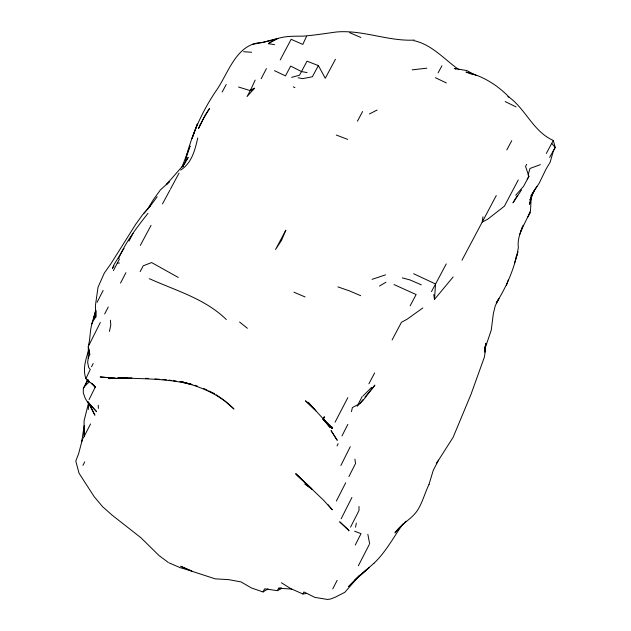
<?xml version="1.0" encoding="UTF-8"?>
<svg xmlns="http://www.w3.org/2000/svg" width="631" height="631" viewBox="0 0 631 631"><rect width="100%" height="100%" fill="white"/><g stroke="black" fill="none" stroke-linecap="round" stroke-linejoin="round"><path stroke-width="0.95" d="M88.245 358.195L88.332 346.624L89.752 354.48L88.245 358.195L87.646 362.391L88.679 367.455L90.241 369.482L85.887 378.703L95.328 386.969L89.081 399.604M527.918 217.025L529.78 213.499L529.788 212.04C525.536 223.682 516.647 234.353 518.359 247.502C515.093 267.158 506.827 286.214 496.226 303.046L498.924 298.676L495.264 305.767L493.332 313.765L491.249 330.139L484.931 348.785L485.854 343.288M168.99 562.844L180.15 567.648L191.974 571.15L180.781 566.33L191.903 571.252L215.258 578.864L228.58 579.621L241.01 581.908L251.43 587.966L263.056 591.941L264.634 588.802L277.38 590.671L278.579 588.234L291.767 589.078L302.904 593.984L306.563 593.448M87.212 380.682L83.347 388.357L83.284 392.837L85.24 398.39L87.788 402.412L96.669 411.727L88.04 402.113L87.788 402.412M88.592 344.841C91.077 335.613 89.05 324.665 95.809 317.062L96.086 310.562M485.294 345.993L484.971 351.499L485.752 343.808M81.762 441.676L84.207 425.499L84.207 436.344L83.237 438.261M453.129 276.946L434.483 299.417L435.571 284.005L446.259 263.908M88.237 409.574L88.703 405.307L88.245 401.971L94.918 415.198L88.04 402.113M485.334 346.529L484.616 352.122L485.917 343.548M482.944 216.851L482.226 222.049L487.589 219.304L504.406 206.171L518.264 179.953M355.568 527.208L356.31 523.083M95.518 310.46L93.396 320.303L95.147 312.779L91.732 323.932M351.475 411.633L352.366 407.587L357.998 404.542L362.249 396.378M429.056 484.316C424.931 492.779 422.731 501.897 417.714 509.966C411.798 519.321 401.087 523.651 394.951 532.88L406.009 521.253M88.648 402.523L84.065 420.909L84.207 436.344L90.548 423.961M109.447 331.417L110.78 324.981L110.441 320.288M529.78 213.499L530.482 210.793L531.255 196.809L529.488 204.318L532.745 193.078L529.93 200.043L534.702 189.6L536.949 186.279M197.74 137.976C194.987 150.028 191.856 162.979 180.671 170.078M528.1 175.039L529.969 168.469L540.404 164.628M429.017 484.332L433.276 470.284L438.577 460.133L453.09 437.37L470.978 394.407L484.261 357.461L485.491 350.71L485.373 346.009M514.573 262.977L518.027 251.84M185.404 159.927C191.658 135.129 201.825 111.695 216.291 90.548C228.611 72.967 236.333 43.168 262.244 42.514M87.488 379.554L85.698 385.091L83.347 388.357M82.385 439.357L78.662 453.579L75.783 461.087L79.049 473.234L94.169 496.66L102.64 506.74L111.971 515.03L140.997 537.801L159.099 555.611L168.209 562.379M185.419 159.919L190.081 146.006L181.791 167.546M506.472 285.188L508.341 279.904M88.75 350.016C85.879 359.047 82.44 369.285 85.911 378.592M519.613 234.622L523.154 225.188M521.009 230.851L522.555 226.774M323.08 419.252L323.742 418.952L324.295 416.689L323.08 419.252L332.3 427.936L323.167 419.276L332.056 428.583L332.592 427.171M87.449 380.738L85.698 385.091L88.916 382.276L88.498 379.799M118.581 258.623C125.664 241.988 136.872 227.412 147.993 213.31M348.738 530.916L348.927 530.466L339.786 521.908L348.927 530.466M306.508 36.369L302.809 44.422L291.159 39.319L280.219 59.906M255.176 80.098L250.31 90.619L238.534 87.031M341.158 518.785L351.924 497.465M302.904 593.984L303.89 591.957L314.759 597.344L327.379 599.45L330.384 599.064L335.345 597.171L344.826 592.304L359.812 575.164L348.517 586.664L356.909 578.146L373.907 563.278M337.064 445.904L338.137 443.703M340.882 465.465L350.292 446.685M97.127 302.265L103.137 290.418M91.542 366.792L93.183 363.527M341.978 435.942L347.847 424.355M336.394 501.006L345.701 482.778M350.56 527.13L358.7 511.102M82.945 465.37L84.712 461.86M355.221 464.148L348.904 476.579M355.261 545.034L361.027 533.652L354.614 531.215M100.345 322.417L88.206 346.695L89.752 354.48M108.248 307.005L104.659 313.986M369.269 544.529L358.361 565.762M120.521 283.106L125.932 272.671M335.061 422.21L347.831 397.648M332.742 588.904L337.135 580.386M183.077 165.921L183.976 164.186L182.706 166.631M261.147 78.741L266.432 68.574M113.351 270.675L119.425 259.073M140.177 271.638L143.213 265.832L151.621 262.559L178.273 277.451M186.326 160.913L188.188 157.387L181.791 166.963L166.276 184.686L169.337 181.783L160.353 189.994L153.57 199.364L147.536 209.137L142.456 214.903L135.712 224.297L110.993 263.64L104.32 273.073L98.026 287.223L95.399 305.696L95.809 317.062M392.119 339.935L401.466 322.26L407.042 319.278L422.809 307.96M368.89 383.79L374.625 372.976M410.158 305.822L416.121 294.551L393.989 284.557M461.987 260.209L496.266 195.547M151.054 225.322L140.334 245.412M357.438 121.184L362.58 111.537M546.32 153.459L553.284 140.445C533.361 131.658 525.986 109.573 509.043 97.119C497.331 84.988 482.541 75.767 465.986 72.068L473.108 74.687M128.976 241.066L133.102 233.344M179.023 173.146L170.354 189.308M335.44 59.251L325.28 78.299L318.379 65.592L307.013 61.191L299.536 75.192L291.609 77.376M506.796 149.933L511.749 140.65M222.183 92.008L226.229 84.483M162.475 203.939L169.865 190.223M526.688 164.36L525.56 166.395L528.912 176.357L523.485 186.445L515.677 195.271M318.379 65.592L312.337 76.777L302.557 78.654L298.116 77.747M431.478 291.585L435.571 284.005L413.589 273.72M438.095 72.841L441.937 65.774M250.144 90.935L247.06 96.551L254.577 88.23L250.397 90.454L254.577 88.23M549.609 157.442L555.217 147.449L553.284 140.445M413.912 40.968L414.409 40.1C387.876 41.457 362.778 29.625 336.339 32C325.288 33.498 314.254 35.265 303.132 36.141C291.191 36.306 278.129 35.51 268.349 43.673L274.588 44.683M534.702 189.6L530.939 196.06L539.284 182.998L546.044 169.1L550.145 162.238L553.371 150.99L555.217 147.449L551.675 143.379M184.441 164.123L185.853 161.717M124.039 248.362L113.99 264.649L112.452 268.349L113.982 265.919M517.428 195.507L512.971 202.874L521.522 189.923M515.961 257.069L516.821 255.713M527.193 179.054L528.912 176.357M402.807 524.069C393.428 537.446 385.636 552.291 373.647 563.586M436.305 463.296L438.577 460.133M143.773 213.452L150.249 206.061L157.19 196.769M360.064 403.209L363.125 399.431M364.955 397.159L374.909 385.139L363.125 400.314L357.17 406.277M147.536 209.137L150.249 206.061M363.164 395.818L371.635 387.339M354.543 580.504L369.521 567.332M354.661 580.441L366.019 569.998M263.056 591.941L267.994 588.865M379.499 286.048L385.967 282.215M268.349 43.673L278.05 38.357L262.125 42.553L252.518 44.328M369.38 113.982L377.093 110.031M277.38 590.671L281.56 588.526M372.045 279.367L385.549 274.848M262.125 42.553L276.007 39.272M278.579 588.234L281.371 587.895M412.161 69.852L426.832 68.18M115.134 378.277L108.69 378.616L131.887 377.906M116.735 378.348L127.146 377.906L117.855 378.206M115.063 378.3L100.171 376.952L116.009 378.277M117.342 263.024L119.456 263.024M124.63 378.016C147.149 378.994 170.007 378.829 191.958 384.681L181.933 381.81C201.013 386.937 219.951 394.596 233.967 409.03L224.628 400.748L216.188 394.761M243.598 51.71L251.588 52.278M145.595 378.269L148.435 378.474M155.045 378.947L159.73 379.302M162.538 379.515L166.284 379.799M169.037 380.122L171.766 380.493M173.58 380.745L176.301 381.124M307.037 72.573L301.5 71.579L290.686 66.081L285.472 75.87L274.501 70.696M179.938 381.621L191.272 384.153M149.224 278.76L150.06 278.981C176.349 290.82 205.107 298.779 226.3 319.523M402.286 277.877L410.158 279.983L421.303 284.826M337.916 286.884L349.479 290.907L360.656 295.679M194.766 385.257L197.314 386.164M507.852 96.693L509.043 97.119M415.095 40.92C432.748 45.322 444.626 59.677 458.982 69.694M336.307 135.05L347.705 139.388M293.928 292.208L305.112 296.956M349.669 32.678L360.837 37.481M293.249 86.841L294.945 87.591M435.366 77.708L446.33 82.913M203.679 388.467L207.055 390.068M208.743 390.865L214.658 393.665M505.155 101.575L516.071 106.891M455.953 69.268L454.281 68.408L466.861 70.585L475.908 75.444M281.394 582.76L291.767 589.259M311.698 488.907L304.868 483.859L312.392 489.553M239.575 322.023L247.407 328.286M311.115 488.173L295.734 473.581L323.545 500.225L332.292 509.809L328.104 504.761M296.042 474.433L305.223 482.999M91.937 383.396L95.328 386.969M315.981 410.915L308.102 402.239L332.056 428.583M91.519 383.151L95.273 387.253L93.751 384.934M323.301 419.299L329.926 427.313L323.269 419.252M369.656 543.772L367.841 534.276M354.898 459.155L355.553 463.509M433.765 294.527L434.483 299.417M98.27 405.276L98.357 408.375M359 506.456L359 510.511M193.354 134.774L191.998 138.575L197.4 123.96L193.354 134.774M285.788 230.252L281.473 240.498L275.55 249.482L285.788 230.252M200.161 124.835L198.536 128.487L203.695 118.257L209.571 108.406L205.43 114.661L200.161 124.835M184.386 163.603L183.014 166.19L184.386 163.603M127.21 377.961L117.871 378.221L127.21 377.961M314.656 409.44L305.507 400.803L314.64 409.44M337.143 440.154L331.117 430.697L337.143 440.154"/></g></svg>
